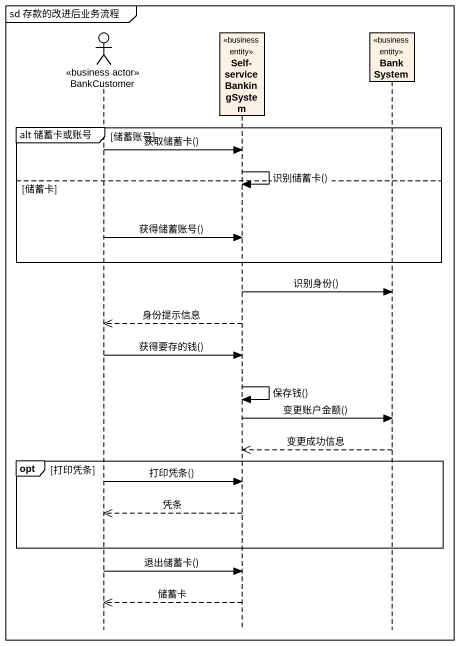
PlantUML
@startuml
mainframe sd 存款的改进后业务流程
hide footbox
actor BankCustomer <<business actor>>
participant "Self-serviceBankingSystem" as Self_serviceBankingSystem <<business entity>>
participant BankSystem <<business entity>>

group alt 储蓄卡或账号 [储蓄账号]
  BankCustomer -> Self_serviceBankingSystem : 获取储蓄卡()
  Self_serviceBankingSystem -> Self_serviceBankingSystem : 识别储蓄卡()
else 储蓄卡
  BankCustomer -> Self_serviceBankingSystem : 获得储蓄账号()
end
Self_serviceBankingSystem -> BankSystem : 识别身份()
Self_serviceBankingSystem -->> BankCustomer : 身份提示信息
BankCustomer -> Self_serviceBankingSystem : 获得要存的钱()
Self_serviceBankingSystem -> Self_serviceBankingSystem : 保存钱()
Self_serviceBankingSystem -> BankSystem : 变更账户金额()
BankSystem -->> Self_serviceBankingSystem : 变更成功信息
opt 打印凭条
  BankCustomer -> Self_serviceBankingSystem : 打印凭条()
  Self_serviceBankingSystem -->> BankCustomer : 凭条
end
BankCustomer -> Self_serviceBankingSystem : 退出储蓄卡()
Self_serviceBankingSystem -->> BankCustomer : 储蓄卡
@enduml
